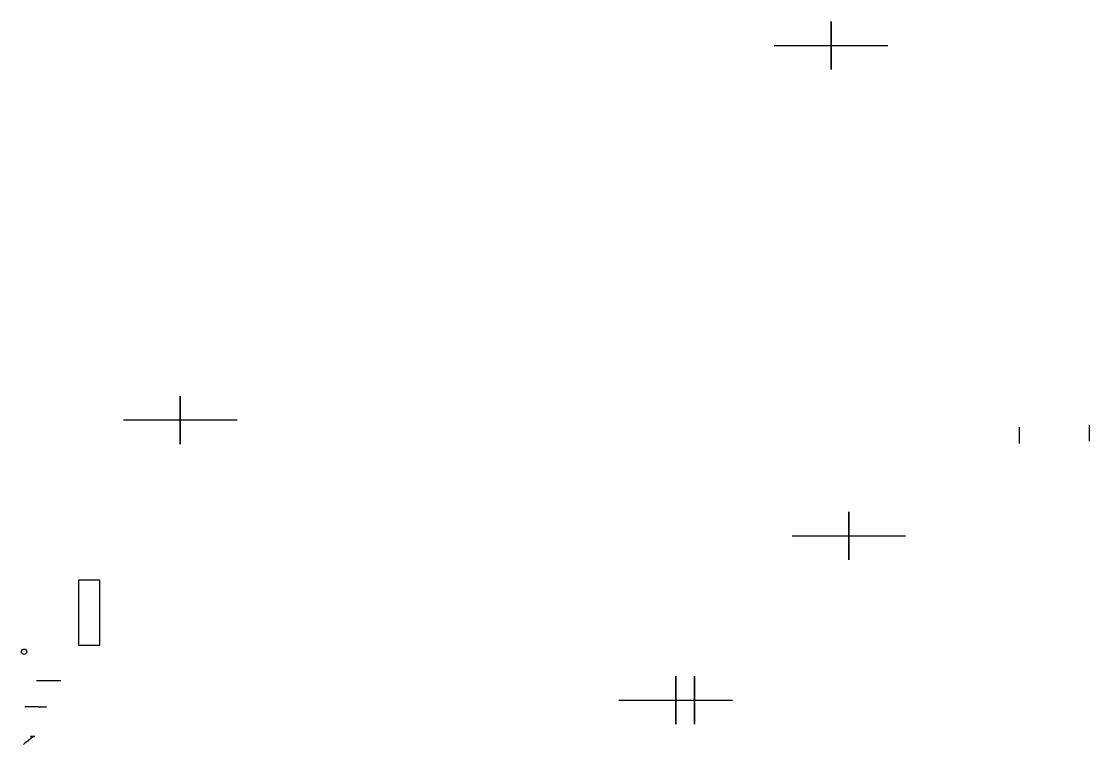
# Model space of a CAD drawing. Header units: millimetres. Extents: x -225 to 309, y 14 to 293.
# Drawn here: x 97.9 to 295.5, y 159.5 to 293.2 of the extents above; entities that cross this region are included whole.
import ezdxf

# ---------------------------------------------------------------- set-up
doc = ezdxf.new("R2010")
doc.units = ezdxf.units.MM
doc.header["$MEASUREMENT"] = 0
doc.layers.add('Ajutătoare', color=10, linetype='Continuous')
doc.layers.add('Utilități_0', color=130, linetype='Continuous', plot=False)

# ---------------------------------------------------------------- blocks, each defined once
blk = doc.blocks.new('A$C8821de8b')
at = {"layer": 'Ajutătoare'}
for p, q in [((142.83225, 252.84601, -2.5), (142.83225, 255.84601, -2.5)), ((132.33225, 254.34601, -6.4375), (153.33225, 254.34601, -6.4375)), ((142.83225, 254.34601, -6.4375), (142.83225, 254.34601, -2.5)), ((32.9593, 185.01073, 6.5625), (11.9593, 185.01073, 6.5625)), ((190.65702, 181.12105, -6.4375), (190.65702, 184.12105, -6.4375)), ((177.69624, 180.73102, -8.4375), (177.69624, 183.73102, -8.4375)), ((146.12768, 162.13267, -2.5), (146.12768, 165.13267, -2.5)), ((135.62768, 163.63267, -6.4375), (156.62768, 163.63267, -6.4375)), ((146.12768, 163.63267, -6.4375), (146.12768, 163.63267, -2.5)), ((114.09974, 133.27615, -2.5), (114.09974, 134.77615, -2.5)), ((103.59974, 133.27615, -6.4375), (124.59974, 133.27615, -6.4375)), ((114.09974, 133.27615, -6.4375), (114.09974, 133.27615, -2.5)), ((114.09974, 133.27615, -2.5), (114.09974, 131.77615, -2.5)), ((-4.17957, 132.00436, -8.29105), (-6.29949, 132.00436, -8.29105)), ((-3.82371, 132.00436, -8.29105), (-4.17957, 132.00436, -8.29105)), ((-2.82371, 132.00436, -6.79105), (-2.82371, 132.00436, -7.29105)), ((-2.29949, 132.00436, -6.29105), (-2.32371, 132.00436, -6.29105)), ((-5.95852, 125.54589, -9.51161), (-4.80682, 126.53307, -9.84066)), ((-6.55682, 125.03307, -4.34066), (-6.55682, 125.03307, -8.53434))]:
    blk.add_line(p, q, dxfattribs=at)
at = {"layer": 'Ajutătoare', "extrusion": (1, 2.22045e-16, -2.22045e-16)}
for centre, radius in [((254.34601, -6.4375, 142.83225), 4.4375), ((254.34601, -6.4375, 142.83225), 3.9375), ((163.63267, -6.4375, 146.12768), 4.4375), ((163.63267, -6.4375, 146.12768), 3.9375), ((133.27615, -6.4375, 114.09974), 4.4375), ((133.27615, -6.4375, 114.09974), 3.9375), ((133.27615, -6.4375, 117.59974), 4.4375)]:
    blk.add_circle(centre, radius, dxfattribs=at)
at = {"layer": 'Ajutătoare'}
blk.add_circle((-6.4274, 142.2108, -6.4375), 0.5, dxfattribs=at)
at = {"layer": 'Ajutătoare', "extrusion": (0, -1, 0)}
blk.add_circle((-4.80682, -9.84066, -126.53307), 0.4, dxfattribs=at)
blk.add_arc((-3.82371, -7.29105, -132.00436), 1, 270, 0, dxfattribs=at)
at = {"layer": 'Ajutătoare', "extrusion": (0, 1, 0)}
blk.add_arc((2.32371, -6.79105, 132.00436), 0.5, 0, 90, dxfattribs=at)
at = {"layer": 'Ajutătoare', "extrusion": (-0.650791, 0.759257, 0)}
blk.add_arc((-77.39213, -8.53434, 99.1993), 1, 282.2395583, 0, dxfattribs=at)
at = {"layer": 'Ajutătoare'}
blk.add_rational_spline([(0.37629, 136.86041, -6.4375), (-0.13582, 136.86041, -6.4375), (-0.14793, 136.86041, -6.4375), (-0.64793, 136.86041, -6.4375), (-0.64793, 136.86041, -6.9375), (-0.64793, 136.86041, -7.1875), (-0.64793, 136.86041, -7.4375), (-0.64793, 136.86041, -8.4375), (-1.64793, 136.86041, -8.4375), (-1.82586, 136.86041, -8.4375), (-2.0038, 136.86041, -8.4375), (-3.06375, 136.86041, -8.4375), (-4.12371, 136.86041, -8.4375)], [1, 1, 1, 0.707106781187, 1, 1, 1, 0.707106781187, 1, 1, 1, 1, 1], degree=2, knots=[0, 0, 0, 1, 1, 2.570796327, 2.570796327, 3.570796327, 3.570796327, 5.141592654, 5.141592654, 6.141592654, 6.141592654, 7.141592654, 7.141592654, 7.141592654], dxfattribs=at)
at = {"layer": 'Utilități_0'}
for p, q in [((7.61137, 155.42569, -6.4375), (3.61137, 155.42569, -6.4375)), ((3.61137, 155.42569, -6.4375), (3.61137, 143.42569, -6.4375)), ((7.61137, 143.42569, -6.4375), (7.61137, 155.42569, -6.4375)), ((3.61137, 143.42569, -6.4375), (7.61137, 143.42569, -6.4375))]:
    blk.add_line(p, q, dxfattribs=at)
at = {"layer": 'Utilități_0', "extrusion": (1, 2.22045e-16, -2.22045e-16)}
blk.add_circle((185.01073, 6.5625, 22.4593), 4.4375, dxfattribs=at)

msp = doc.modelspace()

# ---------------------------------------------------------------- block references
msp.add_blockref('A$C8821de8b', (104.85, 34.45))

doc.saveas('drawing.dxf')
